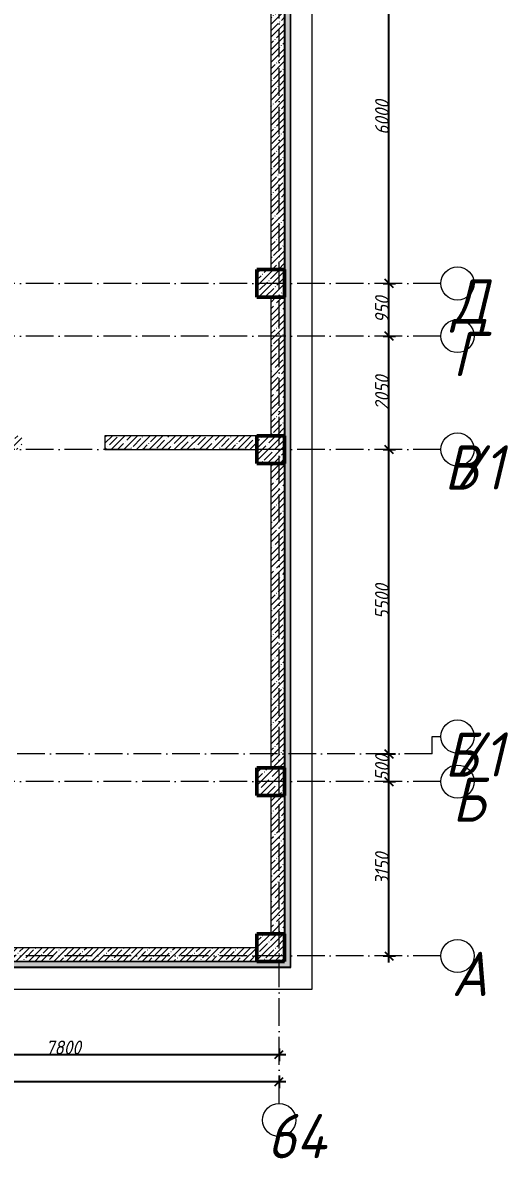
# Model space of a CAD drawing. Header units: millimetres. Extents: x -12989 to 629078, y -109036 to 555275.
# Drawn here: x 610155 to 618931, y 422654 to 443170 of the extents above; entities that cross this region are included whole.
import ezdxf

# ---------------------------------------------------------------- set-up
doc = ezdxf.new("R2010")
doc.units = ezdxf.units.MM
doc.linetypes.add('50_200_ШТРИХ_1Т_ш5_п1_п1_', pattern=[700, 500, -100, 0, -100])
for name, color, linetype, lineweight in [('A-____-____-DIMS', 7, 'Continuous', 9), ('A-FLOR-____-OTLN', 7, 'Continuous', 9), ('A-WALL-____-MCUT', 7, 'Continuous', 13), ('A-WALL-____-MCUT-1', 7, 'Continuous', 9), ('A-WALL-____-MCUT-3', 7, 'Continuous', 9), ('A-WALL-____-PATT-1', 7, 'Continuous', 9), ('A-WALL-FNSH-MCUT-1', 7, 'Continuous', 9), ('S-COLS-____-MCUT', 7, 'Continuous', 50), ('S-COLS-____-OTLN', 7, 'Continuous', 9), ('S-GRID-____-IDEN', 7, 'Continuous', 9), ('S-GRID-____-OTLN', 7, 'Continuous', 9), ('S-GRID-____-OTLN-1', 7, '50_200_ШТРИХ_1Т_ш5_п1_п1_', 9)]:
    doc.layers.add(name, color=color, linetype=linetype, lineweight=lineweight)
doc.styles.add('ISOCPEUR_I', font='isocpeui.ttf', dxfattribs={"width": 0.9, "height": 2.5})
doc.styles.add('ISOCPEUR_I_9', font='isocpeui.ttf', dxfattribs={"width": 0.9, "height": 250})
doc.dimstyles.new('ISO-2_5_0_9К_БОЛЬШОЙ_ОСИ', dxfattribs={"dimscale": 304.8, "dimtxt": 248.995294, "dimasz": 0.492126, "dimexe": 0.393701, "dimexo": 0, "dimgap": 0, "dimtad": 1, "dimdec": 0, "dimzin": 0, "dimdsep": 46, "dimtxsty": 'ISOCPEUR_I_9', "dimblk1": 'OBLIQUE', "dimblk2": 'OBLIQUE', "dimsah": 1, "dimcen": 0.09, "dimdle": 0.393701, "dimazin": 0, "dimtfac": 1, "dimtdec": 4, "dimtix": 1, "dimtmove": 0, "dimatfit": 3, "dimfxl": 1, "dimtvp": 1, "dimtolj": 1, "dimtzin": 0, "dimarcsym": 2})
pattern_1 = [(45, (513638.8, 428127.92), (-114.04925, 114.04925), []), (45, (513752.85, 428127.92), (-114.04925, 114.04925), [201.612, -40.322, 3.353, -36.97])]
pattern_2 = [(0, (513638.804, 428127.92), (120.968, 69.841), [80.645, -161.29]), (120, (513638.804, 428127.92), (-120.96808, 69.84086), [80.645, -161.29]), (60, (513638.804, 428127.92), (-8e-05, 139.68186), [0, -161.29, 80.645, 0])]

# ---------------------------------------------------------------- blocks, each defined once
blk = doc.blocks.new('BSC_Колонна _Прямоугольная - 500х500-V26-АР1_Кладочный план подвала в осях 1-64_А-ГГ')
at = {"layer": 'S-COLS-____-OTLN'}
h = blk.add_hatch(dxfattribs=at)
h.set_pattern_fill('FP_37', color=256, style=0, pattern_type=2)
h.set_pattern_definition([(45, (-101000, 1668.96), (-114.04925, 114.04925), []), (45, (-100885.95, 1668.96), (-114.04925, 114.04925), [201.613, -40.323, 3.353, -36.97])])
h.paths.add_polyline_path([(-250, -250), (250, -250), (250, 250), (-250, 250)], flags=0)
at = {"layer": 'S-COLS-____-MCUT'}
for p, q in [((250, 250), (-250, 250)), ((-250, 250), (-250, -250)), ((250, -250), (250, 250)), ((-250, -250), (250, -250))]:
    blk.add_line(p, q, dxfattribs=at)
blk = doc.blocks.new('BSC_Колонна _Прямоугольная - 500х500-V28-АР1_Кладочный план подвала в осях 1-64_А-ГГ')
at = {"layer": 'S-COLS-____-OTLN'}
h = blk.add_hatch(dxfattribs=at)
h.set_pattern_fill('FP_39', color=256, style=0, pattern_type=2)
h.set_pattern_definition([(45, (-101000, -7331.04), (-114.04925, 114.04925), []), (45, (-100885.95, -7331.04), (-114.04925, 114.04925), [201.613, -40.323, 3.353, -36.97])])
h.paths.add_polyline_path([(-250, -250), (250, -250), (250, 250), (-250, 250)], flags=0)
at = {"layer": 'S-COLS-____-MCUT'}
for p, q in [((250, 250), (-250, 250)), ((-250, 250), (-250, -250)), ((250, -250), (250, 250)), ((-250, -250), (250, -250))]:
    blk.add_line(p, q, dxfattribs=at)
blk = doc.blocks.new('BSC_Колонна _Прямоугольная - 500х500-V81-АР1_Кладочный план подвала в осях 1-64_А-ГГ')
at = {"layer": 'S-COLS-____-OTLN'}
h = blk.add_hatch(dxfattribs=at)
h.set_pattern_fill('FP_93', color=256, style=0, pattern_type=2)
h.set_pattern_definition([(45, (-101000, -10331.04), (-114.04925, 114.04925), []), (45, (-100885.95, -10331.04), (-114.04925, 114.04925), [201.613, -40.323, 3.353, -36.97])])
h.paths.add_polyline_path([(-250, -250), (250, -250), (250, 250), (-250, 250)], flags=0)
at = {"layer": 'S-COLS-____-MCUT'}
for p, q in [((250, 250), (-250, 250)), ((-250, 250), (-250, -250)), ((250, -250), (250, 250)), ((-250, -250), (250, -250))]:
    blk.add_line(p, q, dxfattribs=at)
blk = doc.blocks.new('BSC_Колонна _Прямоугольная - 500х500-V83-АР1_Кладочный план подвала в осях 1-64_А-ГГ')
at = {"layer": 'S-COLS-____-OTLN'}
h = blk.add_hatch(dxfattribs=at)
h.set_pattern_fill('FP_95', color=256, style=0, pattern_type=2)
h.set_pattern_definition([(45, (-101000, -1331.04), (-114.04925, 114.04925), []), (45, (-100885.95, -1331.04), (-114.04925, 114.04925), [201.613, -40.323, 3.353, -36.97])])
h.paths.add_polyline_path([(-250, -250), (250, -250), (250, 250), (-250, 250)], flags=0)
at = {"layer": 'S-COLS-____-MCUT'}
for p, q in [((250, 250), (-250, 250)), ((-250, 250), (-250, -250)), ((250, -250), (250, 250)), ((-250, -250), (250, -250))]:
    blk.add_line(p, q, dxfattribs=at)
blk = doc.blocks.new('Ось сетки - Круг_Ø6_00__ISO-2_5_0_9K_-25732049-АР1_Кладочный план подвала в осях 1-64_А-ГГ')
at = {"layer": 'S-GRID-____-IDEN'}
blk.add_circle((0, 0), 3, dxfattribs=at)
blk = doc.blocks.new('_Oblique')
at = {"color": 0, "linetype": 'ByBlock', "lineweight": -2}
blk.add_line((-0.5, -0.5), (0.5, 0.5), dxfattribs=at)
blk = doc.blocks.new('*D6490')
at = {"layer": 'A-____-____-DIMS', "color": 0, "lineweight": -2, "transparency": 16777216}
for p, q in [((606869, 424529), (614909, 424529)), ((606989, 424635), (606989, 424409)), ((614789, 424635), (614789, 424409))]:
    blk.add_line(p, q, dxfattribs=at)
at = {"layer": 'Defpoints', "color": 0, "transparency": 16777216}
for p in [(606989, 424635), (614789, 424635), (614789, 424529)]:
    blk.add_point(p, dxfattribs=at)
at = {"layer": 'A-____-____-DIMS', "color": 0, "lineweight": -2, "transparency": 16777216, "xscale": 150, "yscale": 150, "zscale": 150, "rotation": 180}
blk.add_blockref('_Oblique', (606989, 424529), dxfattribs=at)
at = {"layer": 'A-____-____-DIMS', "color": 0, "lineweight": -2, "transparency": 16777216, "xscale": 150, "yscale": 150, "zscale": 150}
blk.add_blockref('_Oblique', (614789, 424529), dxfattribs=at)
at = {"layer": 'A-____-____-DIMS', "color": 0, "transparency": 16777216, "insert": (610889, 424656), "char_height": 250, "width": 758.48, "attachment_point": 5, "style": 'ISOCPEUR_I_9'}
blk.add_mtext('\\A1;7800', dxfattribs=at)
blk = doc.blocks.new('*D6491')
at = {"layer": 'A-____-____-DIMS', "color": 0, "lineweight": -2, "transparency": 16777216}
for p, q in [((511289, 424147), (511289, 423921)), ((614789, 424147), (614789, 423921)), ((511169, 424041), (614909, 424041))]:
    blk.add_line(p, q, dxfattribs=at)
at = {"layer": 'Defpoints', "color": 0, "transparency": 16777216}
for p in [(511289, 424147), (614789, 424147), (614789, 424041)]:
    blk.add_point(p, dxfattribs=at)
at = {"layer": 'A-____-____-DIMS', "color": 0, "lineweight": -2, "transparency": 16777216, "xscale": 150, "yscale": 150, "zscale": 150, "rotation": 180}
blk.add_blockref('_Oblique', (511289, 424041), dxfattribs=at)
at = {"layer": 'A-____-____-DIMS', "color": 0, "lineweight": -2, "transparency": 16777216, "xscale": 150, "yscale": 150, "zscale": 150}
blk.add_blockref('_Oblique', (614789, 424041), dxfattribs=at)
at = {"layer": 'A-____-____-DIMS', "color": 0, "transparency": 16777216, "insert": (563039, 424166), "char_height": 250, "width": 1080.26, "attachment_point": 5, "style": 'ISOCPEUR_I_9'}
blk.add_mtext('\\A1;103500', dxfattribs=at)
blk = doc.blocks.new('*D6492')
at = {"layer": 'A-____-____-DIMS', "color": 0, "lineweight": -2, "transparency": 16777216}
for p, q in [((616667, 429459), (616893, 429459)), ((616773, 426189), (616773, 429579)), ((616667, 426309), (616893, 426309))]:
    blk.add_line(p, q, dxfattribs=at)
at = {"layer": 'Defpoints', "color": 0, "transparency": 16777216}
for p in [(616667, 429459), (616773, 429459), (616667, 426309)]:
    blk.add_point(p, dxfattribs=at)
at = {"layer": 'A-____-____-DIMS', "color": 0, "lineweight": -2, "transparency": 16777216, "xscale": 150, "yscale": 150, "zscale": 150}
for p, rotation in [((616773, 429459), 90), ((616773, 426309), 270)]:
    blk.add_blockref('_Oblique', p, dxfattribs=dict(at, rotation=rotation))
at = {"layer": 'A-____-____-DIMS', "color": 0, "transparency": 16777216, "insert": (616648, 427884), "char_height": 250, "width": 701.02, "attachment_point": 5, "rotation": 90, "style": 'ISOCPEUR_I_9'}
blk.add_mtext('\\A1;3150', dxfattribs=at)
blk = doc.blocks.new('*D6493')
at = {"layer": 'A-____-____-DIMS', "color": 0, "lineweight": -2, "transparency": 16777216}
for p, q in [((616773, 429339), (616773, 430079)), ((616667, 429959), (616893, 429959)), ((616667, 429459), (616893, 429459))]:
    blk.add_line(p, q, dxfattribs=at)
at = {"layer": 'Defpoints', "color": 0, "transparency": 16777216}
for p in [(616667, 429959), (616773, 429959), (616667, 429459)]:
    blk.add_point(p, dxfattribs=at)
at = {"layer": 'A-____-____-DIMS', "color": 0, "lineweight": -2, "transparency": 16777216, "xscale": 150, "yscale": 150, "zscale": 150}
for p, rotation in [((616773, 429959), 90), ((616773, 429459), 270)]:
    blk.add_blockref('_Oblique', p, dxfattribs=dict(at, rotation=rotation))
at = {"layer": 'A-____-____-DIMS', "color": 0, "transparency": 16777216, "insert": (616648, 429709), "char_height": 250, "width": 568.86, "attachment_point": 5, "rotation": 90, "style": 'ISOCPEUR_I_9'}
blk.add_mtext('\\A1;500', dxfattribs=at)
blk = doc.blocks.new('*D6494')
at = {"layer": 'A-____-____-DIMS', "color": 0, "lineweight": -2, "transparency": 16777216}
for p, q in [((616773, 429839), (616773, 435579)), ((616667, 435459), (616893, 435459)), ((616667, 429959), (616893, 429959))]:
    blk.add_line(p, q, dxfattribs=at)
at = {"layer": 'Defpoints', "color": 0, "transparency": 16777216}
for p in [(616667, 435459), (616773, 435459), (616667, 429959)]:
    blk.add_point(p, dxfattribs=at)
at = {"layer": 'A-____-____-DIMS', "color": 0, "lineweight": -2, "transparency": 16777216, "xscale": 150, "yscale": 150, "zscale": 150}
for p, rotation in [((616773, 435459), 90), ((616773, 429959), 270)]:
    blk.add_blockref('_Oblique', p, dxfattribs=dict(at, rotation=rotation))
at = {"layer": 'A-____-____-DIMS', "color": 0, "transparency": 16777216, "insert": (616648, 432709), "char_height": 250, "width": 758.48, "attachment_point": 5, "rotation": 90, "style": 'ISOCPEUR_I_9'}
blk.add_mtext('\\A1;5500', dxfattribs=at)
blk = doc.blocks.new('*D6495')
at = {"layer": 'A-____-____-DIMS', "color": 0, "lineweight": -2, "transparency": 16777216}
for p, q in [((616773, 435339), (616773, 437629)), ((616667, 437509), (616893, 437509)), ((616667, 435459), (616893, 435459))]:
    blk.add_line(p, q, dxfattribs=at)
at = {"layer": 'Defpoints', "color": 0, "transparency": 16777216}
for p in [(616667, 437509), (616773, 437509), (616667, 435459)]:
    blk.add_point(p, dxfattribs=at)
at = {"layer": 'A-____-____-DIMS', "color": 0, "lineweight": -2, "transparency": 16777216, "xscale": 150, "yscale": 150, "zscale": 150}
for p, rotation in [((616773, 437509), 90), ((616773, 435459), 270)]:
    blk.add_blockref('_Oblique', p, dxfattribs=dict(at, rotation=rotation))
at = {"layer": 'A-____-____-DIMS', "color": 0, "transparency": 16777216, "insert": (616648, 436484), "char_height": 250, "width": 758.48, "attachment_point": 5, "rotation": 90, "style": 'ISOCPEUR_I_9'}
blk.add_mtext('\\A1;2050', dxfattribs=at)
blk = doc.blocks.new('*D6496')
at = {"layer": 'A-____-____-DIMS', "color": 0, "lineweight": -2, "transparency": 16777216}
for p, q in [((616667, 438459), (616893, 438459)), ((616773, 437389), (616773, 438579)), ((616667, 437509), (616893, 437509))]:
    blk.add_line(p, q, dxfattribs=at)
at = {"layer": 'Defpoints', "color": 0, "transparency": 16777216}
for p in [(616667, 438459), (616773, 438459), (616667, 437509)]:
    blk.add_point(p, dxfattribs=at)
at = {"layer": 'A-____-____-DIMS', "color": 0, "lineweight": -2, "transparency": 16777216, "xscale": 150, "yscale": 150, "zscale": 150}
for p, rotation in [((616773, 438459), 90), ((616773, 437509), 270)]:
    blk.add_blockref('_Oblique', p, dxfattribs=dict(at, rotation=rotation))
at = {"layer": 'A-____-____-DIMS', "color": 0, "transparency": 16777216, "insert": (616648, 437984), "char_height": 250, "width": 568.86, "attachment_point": 5, "rotation": 90, "style": 'ISOCPEUR_I_9'}
blk.add_mtext('\\A1;950', dxfattribs=at)
blk = doc.blocks.new('*D6497')
at = {"layer": 'A-____-____-DIMS', "color": 0, "lineweight": -2, "transparency": 16777216}
for p, q in [((616773, 438339), (616773, 444579)), ((616667, 444459), (616893, 444459)), ((616667, 438459), (616893, 438459))]:
    blk.add_line(p, q, dxfattribs=at)
at = {"layer": 'Defpoints', "color": 0, "transparency": 16777216}
for p in [(616667, 444459), (616773, 444459), (616667, 438459)]:
    blk.add_point(p, dxfattribs=at)
at = {"layer": 'A-____-____-DIMS', "color": 0, "lineweight": -2, "transparency": 16777216, "xscale": 150, "yscale": 150, "zscale": 150}
for p, rotation in [((616773, 444459), 90), ((616773, 438459), 270)]:
    blk.add_blockref('_Oblique', p, dxfattribs=dict(at, rotation=rotation))
at = {"layer": 'A-____-____-DIMS', "color": 0, "transparency": 16777216, "insert": (616648, 441459), "char_height": 250, "width": 758.48, "attachment_point": 5, "rotation": 90, "style": 'ISOCPEUR_I_9'}
blk.add_mtext('\\A1;6000', dxfattribs=at)

msp = doc.modelspace()

# ---------------------------------------------------------------- hatches: boundary and pattern name
at = {"layer": 'A-WALL-____-PATT-1'}
h = msp.add_hatch(dxfattribs=at)
h.set_pattern_fill('FP_91', color=256, style=0, pattern_type=2)
h.set_pattern_definition(pattern_2)
h.paths.add_polyline_path([(614990.8036, 426206.9591), (614990.8036, 475629.0977), (614890.8036, 475629.0977), (614890.8036, 426206.9591)], flags=0)
h = msp.add_hatch(dxfattribs=at)
h.set_pattern_fill('FP_1', color=256, style=0, pattern_type=2)
h.set_pattern_definition(pattern_1)
h.paths.add_polyline_path([(614888.8036, 438708.9591), (614888.8036, 444208.9591), (614638.8036, 444208.9591), (614638.8036, 438708.9591)], flags=0)
h = msp.add_hatch(dxfattribs=at)
h.set_pattern_fill('FP_1', color=256, style=0, pattern_type=2)
h.set_pattern_definition(pattern_1)
h.paths.add_polyline_path([(614888.8036, 435188.9591), (614888.8036, 435208.9591), (614638.8036, 435208.9591), (614638.8036, 435188.9591)], flags=0)
h.paths.add_polyline_path([(614638.8036, 435708.9591), (614888.8036, 435708.9591), (614888.8036, 438208.9591), (614638.8036, 438208.9591), (614638.8036, 435742.7075)], flags=0)
h = msp.add_hatch(dxfattribs=at)
h.set_pattern_fill('FP_1', color=256, style=0, pattern_type=2)
h.set_pattern_definition(pattern_1)
h.paths.add_polyline_path([(614388.8036, 435458.9591), (614388.8036, 435708.9591), (611638.8036, 435708.9591), (611638.8036, 435458.9591), (612603.6164, 435458.9591)], flags=0)
h.paths.add_polyline_path([(610138.8036, 435458.9591), (610138.8036, 435708.9591), (609637.8731, 435708.9591), (609637.8731, 435458.9591)], flags=0)
h.paths.add_polyline_path([(608537.8731, 435458.9591), (608537.8731, 435708.9591), (607388.8036, 435708.9591), (607388.8036, 435458.9591)], flags=0)
h = msp.add_hatch(dxfattribs=at)
h.set_pattern_fill('FP_1', color=256, style=0, pattern_type=2)
h.set_pattern_definition(pattern_1)
h.paths.add_polyline_path([(614638.8036, 429708.9591), (614888.8036, 429708.9591), (614888.8036, 435208.9591), (614638.8036, 435208.9591)], flags=0)
h = msp.add_hatch(dxfattribs=at)
h.set_pattern_fill('FP_1', color=256, style=0, pattern_type=2)
h.set_pattern_definition(pattern_1)
h.paths.add_polyline_path([(614888.8036, 426708.9591), (614888.8036, 429208.9591), (614638.8036, 429208.9591), (614638.8036, 426708.9591)], flags=0)
h = msp.add_hatch(dxfattribs=at)
h.set_pattern_fill('FP_1', color=256, style=0, pattern_type=2)
h.set_pattern_definition(pattern_1)
h.paths.add_polyline_path([(614388.8036, 426208.9591), (614388.8036, 426458.9591), (607388.8036, 426458.9591), (607388.8036, 426208.9591), (612603.6164, 426208.9591)], flags=0)
h = msp.add_hatch(dxfattribs=at)
h.set_pattern_fill('FP_91', color=256, style=0, pattern_type=2)
h.set_pattern_definition(pattern_2)
h.paths.add_polyline_path([(614990.8036, 426106.9591), (614990.8036, 426206.9591), (511186.8036, 426206.9591), (511186.8036, 426106.9591), (612603.6164, 426106.9591)], flags=0)

# ---------------------------------------------------------------- linework, layer by layer
at = {"layer": 'A-FLOR-____-OTLN'}
for p, q in [((615388.8036, 425708.9591), (615388.8036, 474908.9591)), ((585538.8036, 425708.9591), (615388.8036, 425708.9591))]:
    msp.add_line(p, q, dxfattribs=at)
at = {"layer": 'A-WALL-____-MCUT'}
for p, q in [((614990.8036, 475629.0977), (614990.8036, 426106.9591)), ((614998.8036, 426098.9591), (614998.8036, 475629.0977)), ((511078.8036, 426098.9591), (614998.8036, 426098.9591)), ((614990.8036, 426106.9591), (511086.8036, 426106.9591))]:
    msp.add_line(p, q, dxfattribs=at)
at = {"layer": 'A-WALL-____-MCUT-1'}
for p, q in [((614638.8036, 444208.9591), (614638.8036, 438708.9591)), ((614888.8036, 438708.9591), (614888.8036, 444208.9591)), ((614638.8036, 438208.9591), (614638.8036, 435708.9591)), ((614888.8036, 435708.9591), (614888.8036, 438208.9591)), ((614388.8036, 435708.9591), (611638.8036, 435708.9591)), ((611638.8036, 435708.9591), (611638.8036, 435458.9591)), ((611638.8036, 435458.9591), (614388.8036, 435458.9591)), ((614638.8036, 435208.9591), (614638.8036, 429708.9591)), ((614638.8036, 435188.9591), (614888.8036, 435188.9591)), ((614888.8036, 429708.9591), (614888.8036, 435208.9591)), ((614638.8036, 429208.9591), (614638.8036, 426708.9591)), ((614888.8036, 426708.9591), (614888.8036, 429208.9591)), ((614388.8036, 426458.9591), (607388.8036, 426458.9591)), ((607388.8036, 426208.9591), (614388.8036, 426208.9591))]:
    msp.add_line(p, q, dxfattribs=at)
at = {"layer": 'A-WALL-____-MCUT-3'}
for p, q in [((614890.8036, 475629.0977), (614890.8036, 426206.9591)), ((614890.8036, 426206.9591), (511186.8036, 426206.9591))]:
    msp.add_line(p, q, dxfattribs=at)
at = {"layer": 'A-WALL-FNSH-MCUT-1'}
for p, q in [((614888.8036, 444208.9591), (614888.8036, 438708.9591)), ((614888.8036, 438208.9591), (614888.8036, 435708.9591)), ((614888.8036, 435208.9591), (614888.8036, 429708.9591)), ((614888.8036, 429208.9591), (614888.8036, 426708.9591))]:
    msp.add_line(p, q, dxfattribs=at)
at = {"layer": 'S-GRID-____-OTLN'}
for p, q in [((617557.3972, 430272.8544), (617713.2102, 430272.8544)), ((617557.3972, 429958.9591), (617557.3972, 430272.8544))]:
    msp.add_line(p, q, dxfattribs=at)
at = {"layer": 'S-GRID-____-OTLN-1'}
for p, q in [((614788.8036, 423645.3108), (614788.8036, 478008.8768)), ((617713.2102, 438458.9591), (606660.0679, 438458.9591)), ((617713.2102, 437508.9591), (509176.2739, 437508.9591)), ((617713.2102, 435458.9591), (606660.0679, 435458.9591)), ((617557.3972, 429958.9591), (508970.0334, 429958.9591)), ((617713.2102, 429458.9591), (606660.0679, 429458.9591)), ((617713.2102, 426308.9591), (508970.0334, 426308.9591))]:
    msp.add_line(p, q, dxfattribs=at)

# ---------------------------------------------------------------- block references
at = {"layer": 'S-COLS-____-OTLN'}
for name, p in [('BSC_Колонна _Прямоугольная - 500х500-V81-АР1_Кладочный план подвала в осях 1-64_А-ГГ', (614638.8036, 438458.9591)), ('BSC_Колонна _Прямоугольная - 500х500-V28-АР1_Кладочный план подвала в осях 1-64_А-ГГ', (614638.8036, 435458.9591)), ('BSC_Колонна _Прямоугольная - 500х500-V83-АР1_Кладочный план подвала в осях 1-64_А-ГГ', (614638.8036, 429458.9591)), ('BSC_Колонна _Прямоугольная - 500х500-V26-АР1_Кладочный план подвала в осях 1-64_А-ГГ', (614638.8036, 426458.9591))]:
    msp.add_blockref(name, p, dxfattribs=at)
at = {"layer": 'S-GRID-____-IDEN', "xscale": 99.99999999999993, "yscale": 99.99999999999993, "zscale": 99.99999999999993, "rotation": 89.99999999999982}
for p in [(618013.2102, 438458.9591), (618013.2102, 437508.9591), (618013.2102, 435458.9591), (618013.2102, 430272.8544), (618013.2102, 429458.9591), (618013.2102, 426308.9591)]:
    msp.add_blockref('Ось сетки - Круг_Ø6_00__ISO-2_5_0_9K_-25732049-АР1_Кладочный план подвала в осях 1-64_А-ГГ', p, dxfattribs=at)
at = {"layer": 'S-GRID-____-IDEN', "xscale": 99.99999999999993, "yscale": 99.99999999999993, "zscale": 99.99999999999993}
msp.add_blockref('Ось сетки - Круг_Ø6_00__ISO-2_5_0_9K_-25732049-АР1_Кладочный план подвала в осях 1-64_А-ГГ', (614788.8036, 423345.3108), dxfattribs=at)

# ---------------------------------------------------------------- texts
at = {"layer": 'S-GRID-____-IDEN', "char_height": 800, "attachment_point": 1, "style": 'ISOCPEUR_I'}
for s, insert, width in [('\\fISOCPEUR|b0|i1|c204|p34|;\\W.9;Д', (617908.6897, 438535.035), 252.531562), ('\\fISOCPEUR|b0|i1|c204|p34|;\\W.9;Г', (617929.3897, 437585.035), 202.02525), ('\\fISOCPEUR|b0|i1|c204|p34|;\\W.9;В', (617777.7397, 435535.035), 223.670812), ('/1', (617962.2866, 435535.035), 346.329), ('\\fISOCPEUR|b0|i1|c204|p34|;\\W.9;Б', (617777.7397, 430348.9303), 223.670812), ('/1', (617962.2866, 430348.9303), 346.329), ('\\fISOCPEUR|b0|i1|c204|p34|;\\W.9;Б', (617920.3897, 429535.035), 223.670812), ('\\fISOCPEUR|b0|i1|c204|p34|;\\W.9;А', (617908.6897, 426385.035), 252.531562), ('64', (614574.8752, 423454.0855), 425.696062)]:
    msp.add_mtext(s, dxfattribs=dict(at, insert=insert, width=width))

# ---------------------------------------------------------------- dimensions: what is measured, and where the dimension line sits
at = {"layer": 'A-____-____-DIMS'}
for base, p1, p2, override, picture, middle in [((616773.045, 444458.9591), (616666.979, 438458.9591), (616666.979, 444458.9591), {"dimtxt": 400, "dimpost": '<>', "dimfxl": 6000}, '*D6497', (616648.045, 441458.9591)), ((616773.045, 438458.9591), (616666.979, 437508.9591), (616666.979, 438458.9591), {"dimtxt": 400, "dimpost": '<>', "dimfxl": 950}, '*D6496', (616648.045, 437983.9591)), ((616773.045, 437508.9591), (616666.979, 435458.9591), (616666.979, 437508.9591), {"dimtxt": 400, "dimpost": '<>', "dimfxl": 2050}, '*D6495', (616648.045, 436483.9591)), ((616773.045, 435458.9591), (616666.979, 429958.9591), (616666.979, 435458.9591), {"dimtxt": 400, "dimpost": '<>', "dimfxl": 5500}, '*D6494', (616648.045, 432708.9591)), ((616773.045, 429958.9591), (616666.979, 429458.9591), (616666.979, 429958.9591), {"dimtxt": 400, "dimpost": '<>', "dimfxl": 500}, '*D6493', (616648.045, 429708.9591)), ((616773.045, 429458.9591), (616666.979, 426308.9591), (616666.979, 429458.9591), {"dimtxt": 400, "dimpost": '<>', "dimfxl": 3150}, '*D6492', (616648.045, 427883.9591))]:
    dim = msp.add_linear_dim(base=base, p1=p1, p2=p2, angle=90, dimstyle='ISO-2_5_0_9К_БОЛЬШОЙ_ОСИ', override=override, dxfattribs=at)
    dim.commit()
    dim.dimension.update_dxf_attribs({"geometry": picture, "text_midpoint": middle})
for base, p1, p2, override, picture, middle in [((614788.8036, 424529.3942), (606988.8036, 424635.4602), (614788.8036, 424635.4602), {"dimtxt": 400, "dimpost": '<>', "dimfxl": 7800}, '*D6490', (610888.8036, 424656.0041)), ((614788.8036, 424041.1871), (511288.8036, 424147.2531), (614788.8036, 424147.2531), {"dimtxt": 400, "dimpost": '<>', "dimfxl": 103500}, '*D6491', (563038.8036, 424166.1871))]:
    dim = msp.add_linear_dim(base=base, p1=p1, p2=p2, dimstyle='ISO-2_5_0_9К_БОЛЬШОЙ_ОСИ', override=override, dxfattribs=at)
    dim.commit()
    dim.dimension.update_dxf_attribs({"geometry": picture, "text_midpoint": middle})

doc.saveas('drawing.dxf')
